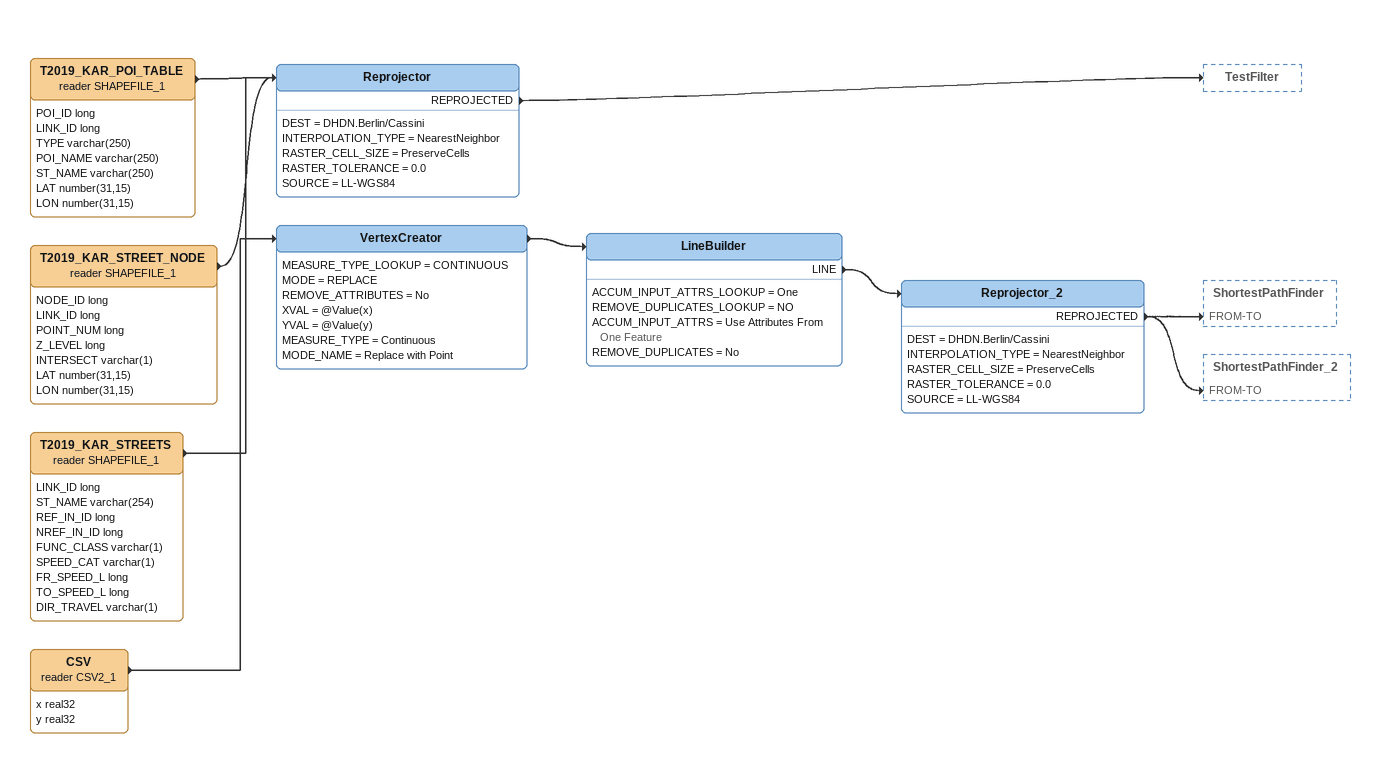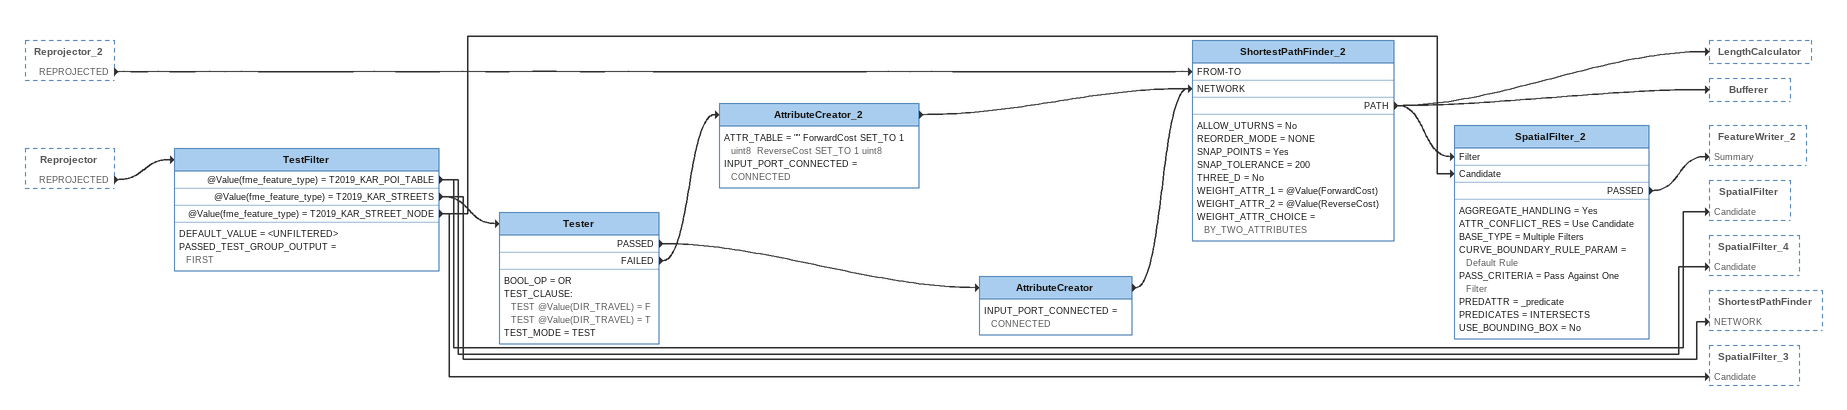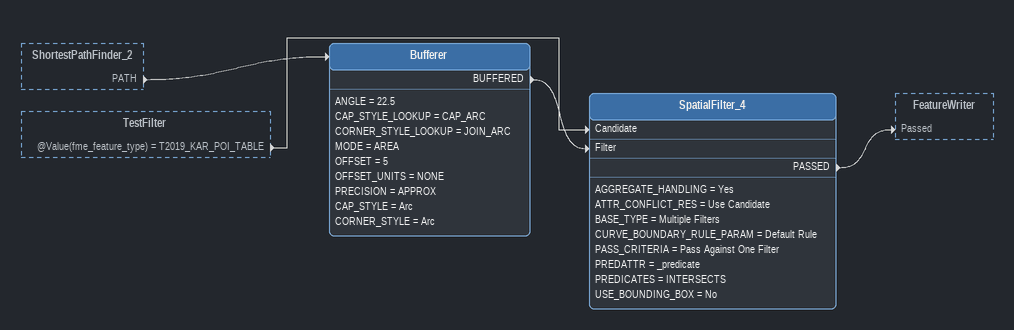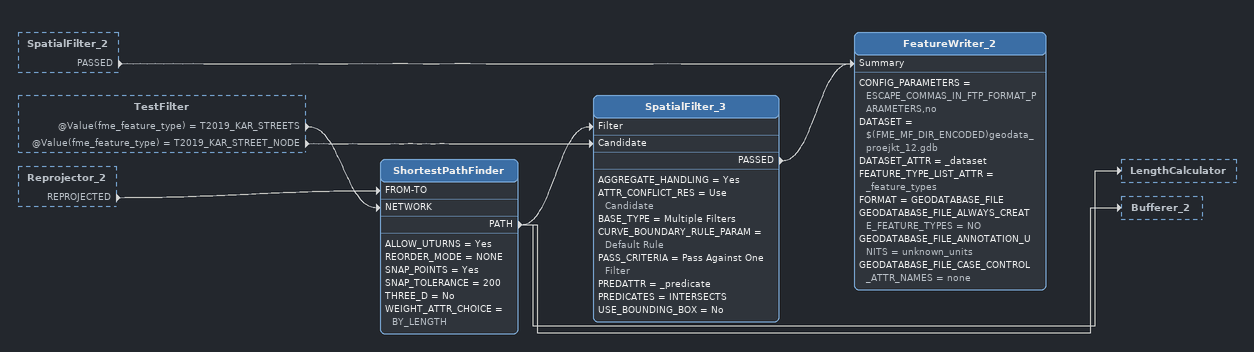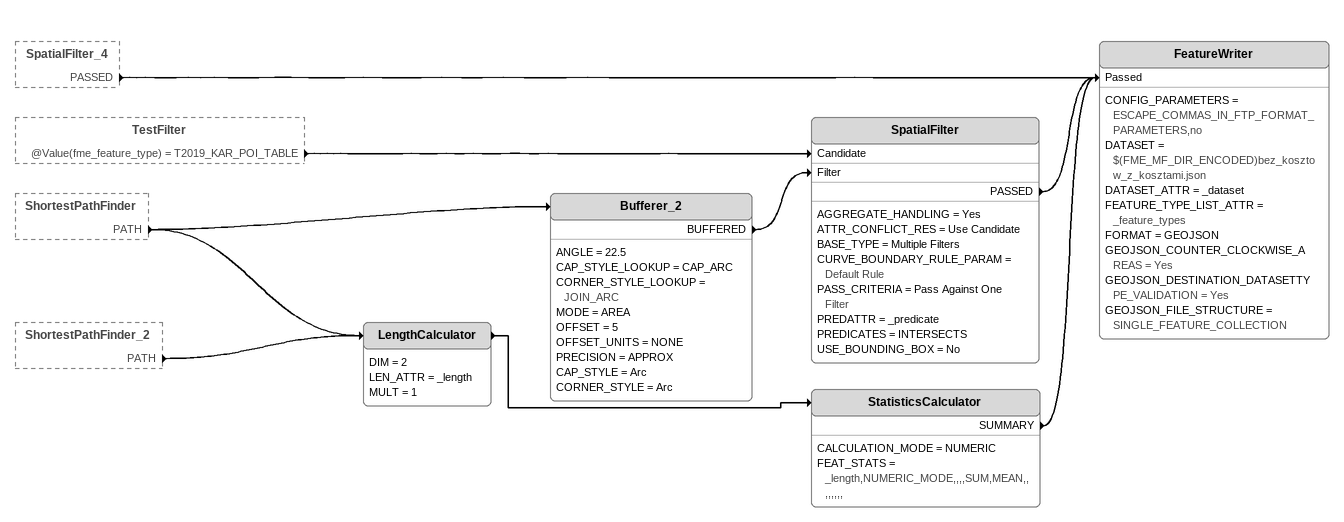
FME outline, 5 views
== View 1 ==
T2019_KAR_POI_TABLE (reader SHAPEFILE_1)
    attributes: POI_ID long, LINK_ID long, TYPE varchar(250), POI_NAME varchar(250), ST_NAME varchar(250), LAT number(31,15), LON number(31,15)
    -> Reprojector
T2019_KAR_STREET_NODE (reader SHAPEFILE_1)
    attributes: NODE_ID long, LINK_ID long, POINT_NUM long, Z_LEVEL long, INTERSECT varchar(1), LAT number(31,15), LON number(31,15)
    -> Reprojector
CSV (reader CSV2_1)
    attributes: x real32, y real32
    -> VertexCreator
VertexCreator
    MEASURE_TYPE_LOOKUP = CONTINUOUS
    MODE = REPLACE
    REMOVE_ATTRIBUTES = No
    XVAL = @Value(x)
    YVAL = @Value(y)
    MEASURE_TYPE = Continuous
    MODE_NAME = Replace with Point
    -> LineBuilder
LineBuilder
    ACCUM_INPUT_ATTRS_LOOKUP = One
    REMOVE_DUPLICATES_LOOKUP = NO
    ACCUM_INPUT_ATTRS = Use Attributes From One Feature
    REMOVE_DUPLICATES = No
    LINE -> Reprojector_2
Reprojector_2
    DEST = DHDN.Berlin/Cassini
    INTERPOLATION_TYPE = NearestNeighbor
    RASTER_CELL_SIZE = PreserveCells
    RASTER_TOLERANCE = 0.0
    SOURCE = LL-WGS84
    REPROJECTED -> ShortestPathFinder [FROM-TO]
    REPROJECTED -> ShortestPathFinder_2 [FROM-TO]
T2019_KAR_STREETS (reader SHAPEFILE_1)
    attributes: LINK_ID long, ST_NAME varchar(254), REF_IN_ID long, NREF_IN_ID long, FUNC_CLASS varchar(1), SPEED_CAT varchar(1), FR_SPEED_L long, TO_SPEED_L long, DIR_TRAVEL varchar(1)
    -> Reprojector
Reprojector
    DEST = DHDN.Berlin/Cassini
    INTERPOLATION_TYPE = NearestNeighbor
    RASTER_CELL_SIZE = PreserveCells
    RASTER_TOLERANCE = 0.0
    SOURCE = LL-WGS84
    REPROJECTED -> TestFilter

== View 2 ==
Reprojector_2 [outside]
    REPROJECTED -> ShortestPathFinder_2 [FROM-TO]
Reprojector [outside]
    REPROJECTED -> TestFilter
TestFilter
    DEFAULT_VALUE = <UNFILTERED>
    PASSED_TEST_GROUP_OUTPUT = FIRST
    @Value(fme_feature_type) = T2019_KAR_POI_TABLE -> SpatialFilter [Candidate]
    @Value(fme_feature_type) = T2019_KAR_POI_TABLE -> SpatialFilter_4 [Candidate]
    @Value(fme_feature_type) = T2019_KAR_STREETS -> Tester
    @Value(fme_feature_type) = T2019_KAR_STREETS -> ShortestPathFinder [NETWORK]
    @Value(fme_feature_type) = T2019_KAR_STREET_NODE -> SpatialFilter_2 [Candidate]
    @Value(fme_feature_type) = T2019_KAR_STREET_NODE -> SpatialFilter_3 [Candidate]
Tester
    BOOL_OP = OR
    TEST_CLAUSE:
      TEST @Value(DIR_TRAVEL) = F
      TEST @Value(DIR_TRAVEL) = T
    TEST_MODE = TEST
    PASSED -> AttributeCreator
    FAILED -> AttributeCreator_2
AttributeCreator_2
    ATTR_TABLE = "" ForwardCost SET_TO 1 uint8  ReverseCost SET_TO 1 uint8
    INPUT_PORT_CONNECTED = CONNECTED
    -> ShortestPathFinder_2 [NETWORK]
AttributeCreator
    INPUT_PORT_CONNECTED = CONNECTED
    -> ShortestPathFinder_2 [NETWORK]
ShortestPathFinder_2
    ALLOW_UTURNS = No
    REORDER_MODE = NONE
    SNAP_POINTS = Yes
    SNAP_TOLERANCE = 200
    THREE_D = No
    WEIGHT_ATTR_1 = @Value(ForwardCost)
    WEIGHT_ATTR_2 = @Value(ReverseCost)
    WEIGHT_ATTR_CHOICE = BY_TWO_ATTRIBUTES
    PATH -> LengthCalculator
    PATH -> SpatialFilter_2 [Filter]
    PATH -> Bufferer
SpatialFilter_2
    AGGREGATE_HANDLING = Yes
    ATTR_CONFLICT_RES = Use Candidate
    BASE_TYPE = Multiple Filters
    CURVE_BOUNDARY_RULE_PARAM = Default Rule
    PASS_CRITERIA = Pass Against One Filter
    PREDATTR = _predicate
    PREDICATES = INTERSECTS
    USE_BOUNDING_BOX = No
    PASSED -> FeatureWriter_2 [Summary]

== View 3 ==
ShortestPathFinder_2 [outside]
    PATH -> Bufferer
TestFilter [outside]
    @Value(fme_feature_type) = T2019_KAR_POI_TABLE -> SpatialFilter_4 [Candidate]
Bufferer
    ANGLE = 22.5
    CAP_STYLE_LOOKUP = CAP_ARC
    CORNER_STYLE_LOOKUP = JOIN_ARC
    MODE = AREA
    OFFSET = 5
    OFFSET_UNITS = NONE
    PRECISION = APPROX
    CAP_STYLE = Arc
    CORNER_STYLE = Arc
    BUFFERED -> SpatialFilter_4 [Filter]
SpatialFilter_4
    AGGREGATE_HANDLING = Yes
    ATTR_CONFLICT_RES = Use Candidate
    BASE_TYPE = Multiple Filters
    CURVE_BOUNDARY_RULE_PARAM = Default Rule
    PASS_CRITERIA = Pass Against One Filter
    PREDATTR = _predicate
    PREDICATES = INTERSECTS
    USE_BOUNDING_BOX = No
    PASSED -> FeatureWriter [Passed]

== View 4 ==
SpatialFilter_2 [outside]
    PASSED -> FeatureWriter_2 [Summary]
TestFilter [outside]
    @Value(fme_feature_type) = T2019_KAR_STREETS -> ShortestPathFinder [NETWORK]
    @Value(fme_feature_type) = T2019_KAR_STREET_NODE -> SpatialFilter_3 [Candidate]
Reprojector_2 [outside]
    REPROJECTED -> ShortestPathFinder [FROM-TO]
ShortestPathFinder
    ALLOW_UTURNS = Yes
    REORDER_MODE = NONE
    SNAP_POINTS = Yes
    SNAP_TOLERANCE = 200
    THREE_D = No
    WEIGHT_ATTR_CHOICE = BY_LENGTH
    PATH -> LengthCalculator
    PATH -> Bufferer_2
    PATH -> SpatialFilter_3 [Filter]
SpatialFilter_3
    AGGREGATE_HANDLING = Yes
    ATTR_CONFLICT_RES = Use Candidate
    BASE_TYPE = Multiple Filters
    CURVE_BOUNDARY_RULE_PARAM = Default Rule
    PASS_CRITERIA = Pass Against One Filter
    PREDATTR = _predicate
    PREDICATES = INTERSECTS
    USE_BOUNDING_BOX = No
    PASSED -> FeatureWriter_2 [Summary]
FeatureWriter_2
    CONFIG_PARAMETERS = ESCAPE_COMMAS_IN_FTP_FORMAT_PARAMETERS,no
    DATASET = $(FME_MF_DIR_ENCODED)geodata_proejkt_12.gdb
    DATASET_ATTR = _dataset
    FEATURE_TYPE_LIST_ATTR = _feature_types
    FORMAT = GEODATABASE_FILE
    GEODATABASE_FILE_ALWAYS_CREATE_FEATURE_TYPES = NO
    GEODATABASE_FILE_ANNOTATION_UNITS = unknown_units
    GEODATABASE_FILE_CASE_CONTROL_ATTR_NAMES = none

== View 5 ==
SpatialFilter_4 [outside]
    PASSED -> FeatureWriter [Passed]
TestFilter [outside]
    @Value(fme_feature_type) = T2019_KAR_POI_TABLE -> SpatialFilter [Candidate]
ShortestPathFinder [outside]
    PATH -> LengthCalculator
    PATH -> Bufferer_2
ShortestPathFinder_2 [outside]
    PATH -> LengthCalculator
Bufferer_2
    ANGLE = 22.5
    CAP_STYLE_LOOKUP = CAP_ARC
    CORNER_STYLE_LOOKUP = JOIN_ARC
    MODE = AREA
    OFFSET = 5
    OFFSET_UNITS = NONE
    PRECISION = APPROX
    CAP_STYLE = Arc
    CORNER_STYLE = Arc
    BUFFERED -> SpatialFilter [Filter]
SpatialFilter
    AGGREGATE_HANDLING = Yes
    ATTR_CONFLICT_RES = Use Candidate
    BASE_TYPE = Multiple Filters
    CURVE_BOUNDARY_RULE_PARAM = Default Rule
    PASS_CRITERIA = Pass Against One Filter
    PREDATTR = _predicate
    PREDICATES = INTERSECTS
    USE_BOUNDING_BOX = No
    PASSED -> FeatureWriter [Passed]
LengthCalculator
    DIM = 2
    LEN_ATTR = _length
    MULT = 1
    -> StatisticsCalculator
StatisticsCalculator
    CALCULATION_MODE = NUMERIC
    FEAT_STATS = _length,NUMERIC_MODE,,,,SUM,MEAN,,,,,,,,
    SUMMARY -> FeatureWriter [Passed]
FeatureWriter
    CONFIG_PARAMETERS = ESCAPE_COMMAS_IN_FTP_FORMAT_PARAMETERS,no
    DATASET = $(FME_MF_DIR_ENCODED)bez_kosztow_z_kosztami.json
    DATASET_ATTR = _dataset
    FEATURE_TYPE_LIST_ATTR = _feature_types
    FORMAT = GEOJSON
    GEOJSON_COUNTER_CLOCKWISE_AREAS = Yes
    GEOJSON_DESTINATION_DATASETTYPE_VALIDATION = Yes
    GEOJSON_FILE_STRUCTURE = SINGLE_FEATURE_COLLECTION
